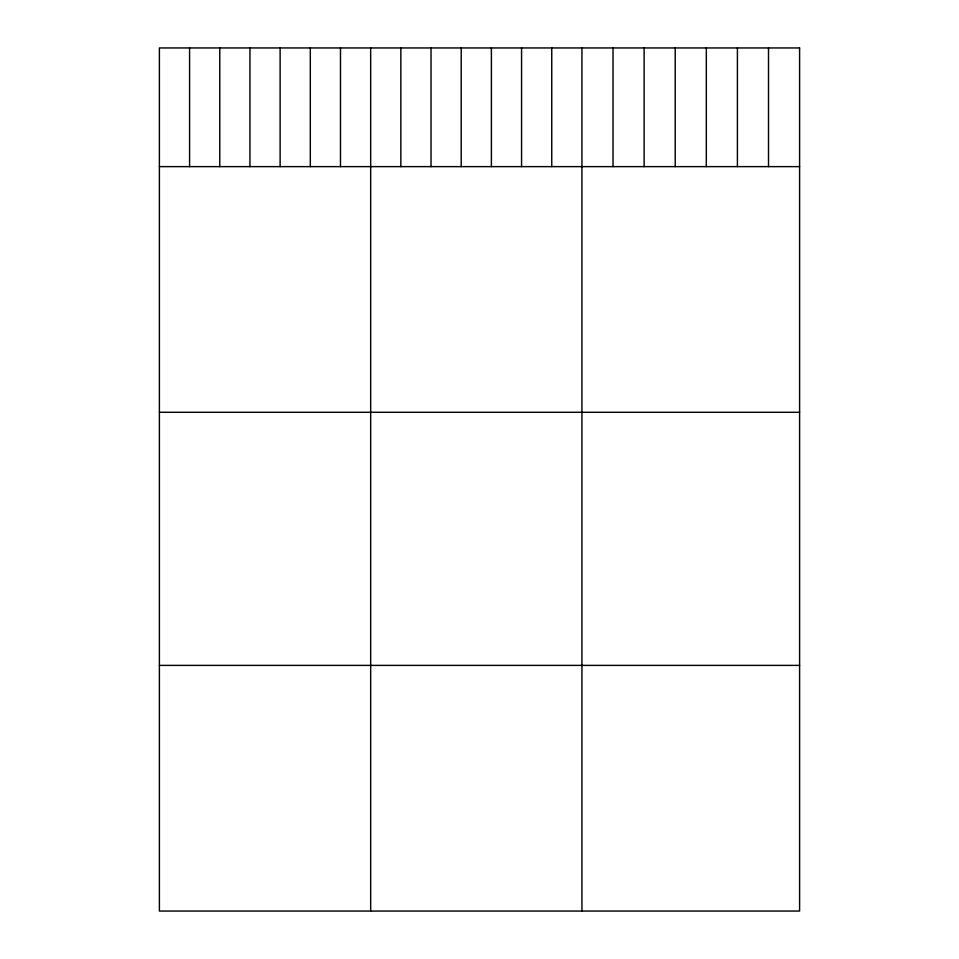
<?xml version="1.0" encoding="UTF-8"?>
<svg xmlns="http://www.w3.org/2000/svg" width="959" height="959" viewBox="0 0 959 959"><rect width="100%" height="100%" fill="white"/><g stroke="black" fill="none" stroke-linecap="round" stroke-linejoin="round"><path stroke-width="1.44" d="M159.398 166.626L799.602 166.626M159.398 412.286L799.602 412.286M159.398 665.39L799.602 665.39M768.507 47.95L768.507 166.626M737.411 47.95L737.411 166.626M706.315 47.95L706.315 166.626M675.22 47.95L675.22 166.626M644.124 47.95L644.124 166.626M613.029 47.95L613.029 166.626M581.933 47.95L581.933 911.05M551.749 47.95L551.749 166.626M521.564 47.95L521.564 166.626M491.392 47.95L491.392 166.626M461.207 47.95L461.207 166.626M431.023 47.95L431.023 166.626M400.85 47.95L400.85 166.626M370.665 47.95L370.665 911.05M340.481 47.95L340.481 166.626M310.308 47.95L310.308 166.626M280.124 47.95L280.124 166.626M249.939 47.95L249.939 166.626M219.767 47.95L219.767 166.626M189.582 47.95L189.582 166.626M799.602 47.95L159.398 47.95L159.398 911.05L799.602 911.05L799.602 47.95"/></g></svg>
